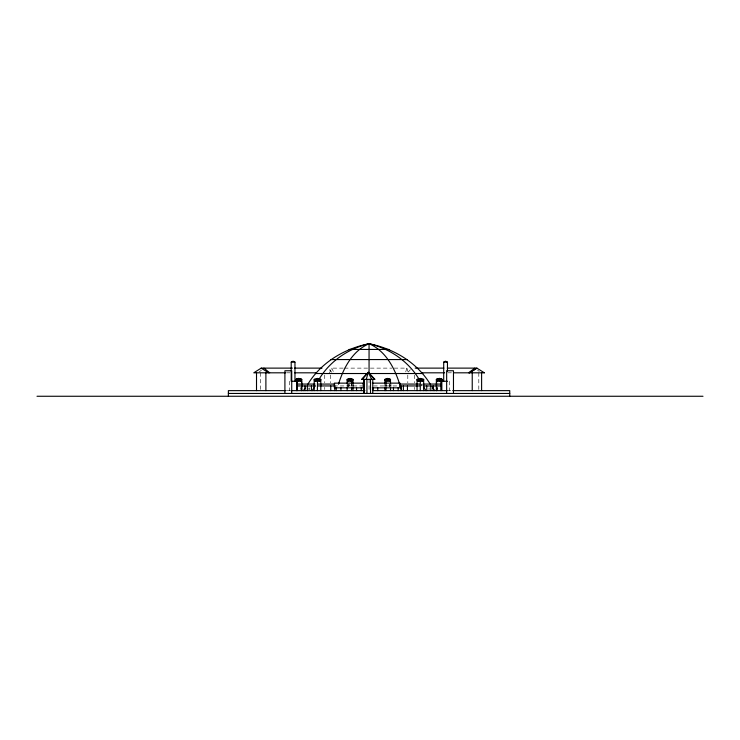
<?xml version="1.0" encoding="UTF-8"?>
<svg xmlns="http://www.w3.org/2000/svg" width="740" height="740" viewBox="0 0 740 740"><rect width="100%" height="100%" fill="white"/><g stroke="black" fill="none" stroke-linecap="round" stroke-linejoin="round"><path stroke-width="0.56" stroke-dasharray="3.7 2.78" d="M405.714 371.878L406.88 368.122L393.005 368.122M329.504 372.812L331.733 368.122L343.295 368.122M408.286 372.035L410.358 369.686M259.009 372.146L261.47 370.13M344.452 368.122L391.849 368.122M286.593 372.812L290.043 372.812M447.737 372.812L452.677 372.812M333.796 385.947L362.175 385.947M373.617 385.947L399.026 385.947M286.288 390.637L290.913 390.637M447.191 390.637L452.723 390.637M477.531 370.13L479.316 371.471M329.263 369.686L332.38 372.812M331.733 368.122L333.518 371.878M406.88 368.122L408.332 372.812M478.808 372.812L478.808 389.518M449.337 381.257L449.337 390.637M437.71 387.51L437.71 389.592M437.608 387.51L437.608 389.592M429.098 387.825L429.052 389.693M421.967 384.069L421.93 385.947M421.837 384.069L421.837 385.947M414.372 375.041L414.372 382.839M414.372 387.298L414.372 389.518M407.796 375.041L407.796 382.839M391.007 384.384L391.007 386.465M390.517 384.384L390.517 386.465M389.638 384.384L389.638 386.465M389.462 384.384L389.462 386.465M386.521 384.384L386.521 386.465M385.947 384.384L385.947 386.465M385.151 384.384L385.151 386.465M384.893 384.384L384.893 386.465M369.057 379.195L369.057 390.637M353.248 384.384L353.248 386.465M352.989 384.384L352.989 386.465M352.185 384.384L352.185 386.465M351.611 384.384L351.611 386.465M351.463 384.069L351.463 385.947M349.595 384.069L349.595 385.947M348.679 384.384L348.679 386.465M348.503 384.384L348.503 386.465M347.615 384.384L347.615 386.465M347.134 384.384L347.134 386.465M330.327 375.041L330.327 382.839M324.74 375.041L324.74 382.839M324.74 387.298L324.74 389.518M300.431 387.51L300.523 389.592M289.34 381.257L289.34 390.637M260.304 372.812L260.304 389.518M309.061 389.693L309.061 387.825L309.024 389.693"/><path stroke-width="1.11" d="M366.254 379.38L368.27 372.34L375.014 379.38L361.536 379.38L368.27 372.34L374.431 379.38M338.467 384.217C343.545 367.863 352.564 350.788 369.057 343.739C393.726 348.577 417.166 362.526 430.329 384.328M312.206 390.637L315.064 385.882M319.079 379.232C329.846 361.092 348.632 348.475 369.057 343.739C389.49 348.475 408.276 361.092 419.043 379.232M350.991 381.257L351.611 379.38L350.057 378.445L347.134 379.38L347.134 380.314L348.3 381.257M440.207 381.257L440.827 379.38L439.273 378.445L436.35 379.38L436.35 380.314L437.516 381.257M303.409 390.637L305.287 387.936M307.794 384.328C320.957 362.526 344.396 348.577 369.057 343.739C385.559 350.788 394.577 367.863 399.656 384.217M362.119 379.38L368.27 372.34L371.674 379.38M300.449 381.257L301.578 380.314L301.578 379.38L298.766 378.445L295.954 379.38L295.954 380.314L297.073 381.257L297.008 390.637M389.397 381.257L390.517 380.314L390.517 379.38L387.704 378.445L384.893 379.38L384.893 380.314L386.021 381.257M300.625 381.257L301.791 380.314L301.791 379.38L298.868 378.445L295.935 379.38L295.935 380.314L297.11 381.257M351.815 381.257L352.989 380.314L352.989 379.38L350.057 378.445L348.503 379.38M441.031 381.257L442.206 380.314L442.187 379.38L439.375 378.445L436.563 379.38L436.563 380.314M468.587 372.812L474.849 368.122M319.495 381.257L320.818 380.314L320.818 379.38L317.506 378.445L314.186 379.38L314.186 380.314L315.518 381.257M422.355 381.257L423.678 380.314L423.678 379.38L420.366 378.445L417.046 379.38L417.046 380.314L418.378 381.257M292.402 368.122L261.202 368.122L253.792 372.812L285.631 372.812M469.512 372.812L476.921 368.122L484.33 372.812M469.419 372.812L476.921 368.122L447.312 368.122M297.304 379.38L298.868 378.445L300.421 379.38M437.719 379.38L439.273 378.445L442.206 379.38L436.35 379.38M437.618 379.38L439.375 378.445L441.132 379.38M301.578 390.637L301.578 381.257L291.209 381.257L291.209 362.119L293.086 361.185L294.964 362.119L294.964 381.257M443.704 381.257L443.704 362.119L445.582 361.185L447.46 362.119L447.46 371.129M349.012 349.447L389.111 349.447M330.78 359.557L407.342 359.557M291.209 362.119L294.964 362.119M443.704 362.119L447.46 362.119M294.677 368.122L322.002 368.122M415.186 368.122L443.871 368.122M294.65 372.812L316.424 372.812M421.402 372.812L444.62 372.812M453.629 372.812L484.423 372.812M315.314 373.524L367.937 373.524M422.808 373.524L369.057 373.524L369.057 343.739M295.954 379.38L301.578 379.38M314.186 379.38L320.818 379.38M347.134 379.38L352.989 379.38M384.893 379.38L390.517 379.38M417.046 379.38L423.678 379.38M295.935 380.314L301.578 380.314M314.186 380.314L320.818 380.314M347.134 380.314L352.989 380.314M384.893 380.314L390.517 380.314M417.046 380.314L423.678 380.314M436.35 380.314L442.206 380.314M447.46 381.257L436.341 381.257L436.341 390.637M372.34 383.135L400.026 383.135L400.026 387.825L372.34 387.825M298.1 384.069L315.064 384.069M317.506 384.069L334.739 384.069M400.016 384.069L419.534 384.069M423.104 384.069L440.069 384.069M298.026 385.947L315.221 385.947M317.488 385.947L335.044 385.947M399.776 385.947L419.589 385.947M423.992 385.947L440.143 385.947M285.446 390.637L228.373 390.637L228.373 396.261M290.913 390.637L364.885 390.637M447.191 390.637L372.969 390.637L373.062 387.825M452.723 390.637L509.749 390.637L509.749 396.261M228.373 393.449L509.749 393.449M37 396.261L703 396.261M389.462 379.38L387.704 378.445L385.947 379.38L386.65 381.257M300.523 379.38L298.766 378.445L297.008 379.38L297.711 381.257M261.202 368.122L268.611 372.812M263.93 368.122L269.675 372.812M432.835 387.936L434.713 390.637M423.632 386.835L425.916 390.637M400.405 386.354L401.515 389.564M420.477 379.38L420.366 378.445L420.246 390.637M317.617 379.38L317.506 378.445L317.386 390.637M481.611 372.812L481.611 390.637M472.231 372.812L472.231 390.637M453.472 393.449L453.472 370.749L446.655 370.749L446.655 393.449M441.836 381.257L441.836 390.637M440.827 381.257L440.827 390.637M436.554 381.257L436.554 390.637M433.159 390.637L433.159 385.947L433.122 388.759M430.819 385.947L430.819 390.637M426.758 385.947L426.758 390.637M423.678 390.637L423.678 381.257L417.046 381.257L417.046 390.637M407.444 385.947L407.444 390.637M403.383 385.947L403.383 390.637M401.043 385.947L401.043 390.637M398.157 387.825L398.157 390.637M393.467 387.825L393.467 390.637M390.517 383.339L390.517 381.257L384.893 381.257L384.893 383.339M390.517 387.51L390.517 390.637M385.947 381.257L385.947 383.339M385.947 387.51L385.947 390.637M384.893 387.51L384.893 390.637M377.752 387.825L377.752 390.637M372.766 379.38L372.766 393.449M370.5 379.38L370.5 393.449M366.929 379.38L366.929 393.449M364.145 379.38L364.145 393.449M363.784 379.38L363.784 393.449M361.25 387.825L361.25 390.637M356.56 387.825L356.56 390.637M352.989 383.339L352.989 381.257L347.134 381.257L347.134 383.339M352.989 387.51L352.989 390.637M351.611 381.257L351.611 383.339M351.611 387.51L351.611 390.637M347.134 387.51L347.134 390.637M340.937 387.825L340.937 390.637M336.247 387.825L336.247 390.637M334.813 385.947L334.813 390.637M330.752 385.947L330.752 390.637M320.818 390.637L320.818 381.257L314.186 381.257L314.186 390.637M311.411 385.947L311.411 390.637M307.35 385.947L307.35 390.637M304.963 385.947L305 390.637M301.8 381.257L301.8 390.637M296.842 381.257L296.842 390.637M291.726 393.449L291.726 370.749L284.909 370.749L284.909 393.449M265.891 372.812L265.891 390.637M256.512 372.812L256.512 390.637M363.118 383.135L334.378 383.135L334.378 387.825L363.118 387.825L363.118 383.135"/></g></svg>
